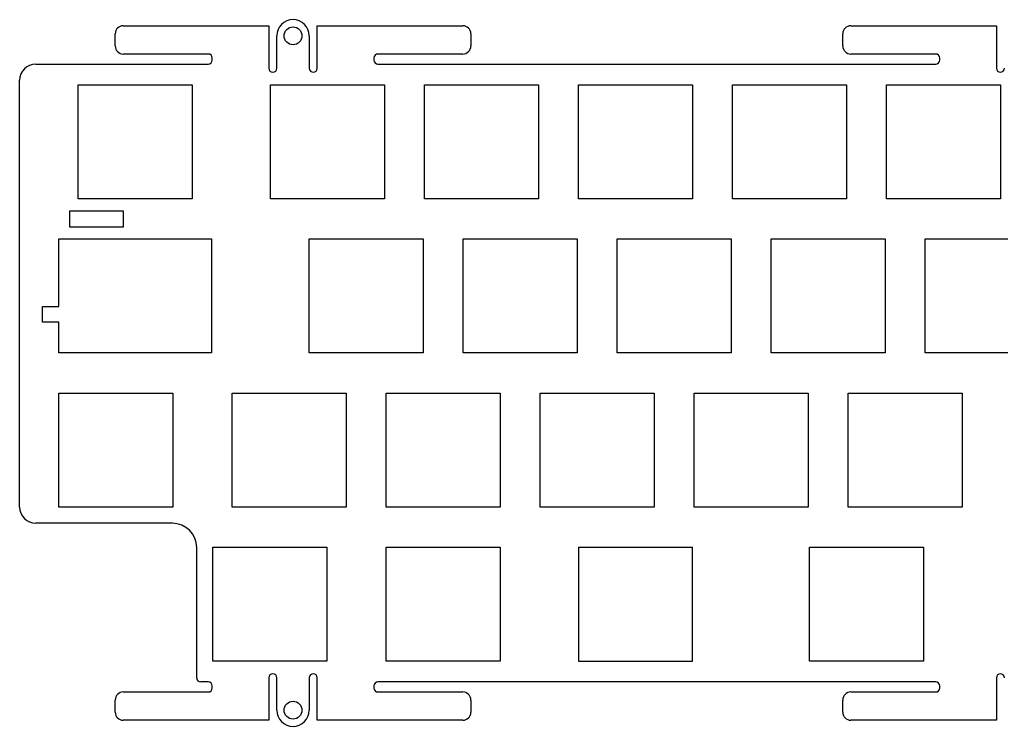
# Model space of a CAD drawing. Header units: millimetres. Extents: x 51 to 298, y -256 to -169.
# Drawn here: x 50.6 to 172, y -256.2 to -168.8 of the extents above; entities that cross this region are included whole.
import ezdxf

# ---------------------------------------------------------------- set-up
doc = ezdxf.new("R2010")
doc.units = ezdxf.units.MM
for name, color, linetype in [('Shape1820', 7, 'CONTINUOUS'), ('Shape1823', 7, 'CONTINUOUS'), ('Shape1862', 7, 'CONTINUOUS'), ('Shape1863', 7, 'CONTINUOUS'), ('Shape1864', 7, 'CONTINUOUS'), ('Shape1865', 7, 'CONTINUOUS'), ('Shape1866', 7, 'CONTINUOUS'), ('Shape1867', 7, 'CONTINUOUS'), ('Shape1868', 7, 'CONTINUOUS'), ('Shape1869', 7, 'CONTINUOUS'), ('Shape1870', 7, 'CONTINUOUS'), ('Shape1871', 7, 'CONTINUOUS'), ('Shape1872', 7, 'CONTINUOUS'), ('Shape1873', 7, 'CONTINUOUS'), ('Shape1874', 7, 'CONTINUOUS'), ('Shape1875', 7, 'CONTINUOUS'), ('Shape1876', 7, 'CONTINUOUS'), ('Shape1877', 7, 'CONTINUOUS'), ('Shape1878', 7, 'CONTINUOUS'), ('Shape1879', 7, 'CONTINUOUS'), ('Shape1880', 7, 'CONTINUOUS'), ('Shape1881', 7, 'CONTINUOUS'), ('Shape1882', 7, 'CONTINUOUS'), ('Shape1883', 7, 'CONTINUOUS'), ('Shape1884', 7, 'CONTINUOUS'), ('Shape1885', 7, 'CONTINUOUS'), ('Shape1886', 7, 'CONTINUOUS'), ('Shape1887', 7, 'CONTINUOUS'), ('Shape1888', 7, 'CONTINUOUS'), ('Shape1889', 7, 'CONTINUOUS'), ('Shape1890', 7, 'CONTINUOUS'), ('Shape1891', 7, 'CONTINUOUS'), ('Shape1892', 7, 'CONTINUOUS'), ('Shape1893', 7, 'CONTINUOUS'), ('Shape1894', 7, 'CONTINUOUS'), ('Shape1895', 7, 'CONTINUOUS'), ('Shape1896', 7, 'CONTINUOUS'), ('Shape1897', 7, 'CONTINUOUS'), ('Shape1898', 7, 'CONTINUOUS'), ('Shape1899', 7, 'CONTINUOUS'), ('Shape1900', 7, 'CONTINUOUS'), ('Shape1901', 7, 'CONTINUOUS'), ('Shape1902', 7, 'CONTINUOUS'), ('Shape1903', 7, 'CONTINUOUS'), ('Shape1904', 7, 'CONTINUOUS'), ('Shape1905', 7, 'CONTINUOUS'), ('Shape1906', 7, 'CONTINUOUS'), ('Shape1907', 7, 'CONTINUOUS'), ('Shape1908', 7, 'CONTINUOUS'), ('Shape1909', 7, 'CONTINUOUS'), ('Shape1910', 7, 'CONTINUOUS'), ('Shape1911', 7, 'CONTINUOUS'), ('Shape1912', 7, 'CONTINUOUS'), ('Shape1913', 7, 'CONTINUOUS'), ('Shape1914', 7, 'CONTINUOUS'), ('Shape1915', 7, 'CONTINUOUS'), ('Shape1916', 7, 'CONTINUOUS'), ('Shape1917', 7, 'CONTINUOUS'), ('Shape1918', 7, 'CONTINUOUS'), ('Shape1919', 7, 'CONTINUOUS'), ('Shape1920', 7, 'CONTINUOUS'), ('Shape1921', 7, 'CONTINUOUS'), ('Shape1922', 7, 'CONTINUOUS'), ('Shape1923', 7, 'CONTINUOUS'), ('Shape1924', 7, 'CONTINUOUS'), ('Shape1925', 7, 'CONTINUOUS'), ('Shape1926', 7, 'CONTINUOUS'), ('Shape1927', 7, 'CONTINUOUS'), ('Shape1928', 7, 'CONTINUOUS'), ('Shape1929', 7, 'CONTINUOUS'), ('Shape1930', 7, 'CONTINUOUS'), ('Shape1931', 7, 'CONTINUOUS'), ('Shape1932', 7, 'CONTINUOUS'), ('Shape1933', 7, 'CONTINUOUS'), ('Shape1934', 7, 'CONTINUOUS'), ('Shape1935', 7, 'CONTINUOUS'), ('Shape1936', 7, 'CONTINUOUS'), ('Shape1937', 7, 'CONTINUOUS'), ('Shape1938', 7, 'CONTINUOUS'), ('Shape1984', 7, 'CONTINUOUS'), ('Shape1985', 7, 'CONTINUOUS'), ('Shape1986', 7, 'CONTINUOUS'), ('Shape1987', 7, 'CONTINUOUS'), ('Shape1991', 7, 'CONTINUOUS'), ('Shape1992', 7, 'CONTINUOUS'), ('Shape1993', 7, 'CONTINUOUS'), ('Shape2002', 7, 'CONTINUOUS'), ('Shape2003', 7, 'CONTINUOUS'), ('Shape2004', 7, 'CONTINUOUS'), ('Shape2005', 7, 'CONTINUOUS'), ('Shape2006', 7, 'CONTINUOUS'), ('Shape2007', 7, 'CONTINUOUS'), ('Shape2008', 7, 'CONTINUOUS'), ('Shape2009', 7, 'CONTINUOUS'), ('Shape2010', 7, 'CONTINUOUS'), ('Shape2011', 7, 'CONTINUOUS'), ('Shape2012', 7, 'CONTINUOUS'), ('Shape2013', 7, 'CONTINUOUS'), ('Shape2014', 7, 'CONTINUOUS'), ('Shape2015', 7, 'CONTINUOUS'), ('Shape2016', 7, 'CONTINUOUS'), ('Shape2017', 7, 'CONTINUOUS'), ('Shape2058', 7, 'CONTINUOUS'), ('Shape2280', 7, 'CONTINUOUS'), ('Shape2281', 7, 'CONTINUOUS'), ('Shape2282', 7, 'CONTINUOUS'), ('Shape2283', 7, 'CONTINUOUS'), ('Shape2284', 7, 'CONTINUOUS'), ('Shape2285', 7, 'CONTINUOUS'), ('Shape2286', 7, 'CONTINUOUS'), ('Shape2287', 7, 'CONTINUOUS'), ('Shape2288', 7, 'CONTINUOUS'), ('Shape2289', 7, 'CONTINUOUS'), ('Shape2290', 7, 'CONTINUOUS'), ('Shape2291', 7, 'CONTINUOUS'), ('Shape2316', 7, 'CONTINUOUS'), ('Shape2317', 7, 'CONTINUOUS'), ('Shape2318', 7, 'CONTINUOUS'), ('Shape2319', 7, 'CONTINUOUS'), ('Shape2320', 7, 'CONTINUOUS'), ('Shape2321', 7, 'CONTINUOUS'), ('Shape2322', 7, 'CONTINUOUS'), ('Shape2323', 7, 'CONTINUOUS'), ('Shape2324', 7, 'CONTINUOUS'), ('Shape2325', 7, 'CONTINUOUS'), ('Shape2326', 7, 'CONTINUOUS'), ('Shape2327', 7, 'CONTINUOUS'), ('Shape2328', 7, 'CONTINUOUS'), ('Shape2329', 7, 'CONTINUOUS'), ('Shape2330', 7, 'CONTINUOUS'), ('Shape2331', 7, 'CONTINUOUS'), ('Shape2352', 7, 'CONTINUOUS'), ('Shape2353', 7, 'CONTINUOUS'), ('Shape2354', 7, 'CONTINUOUS'), ('Shape2355', 7, 'CONTINUOUS'), ('Shape2356', 7, 'CONTINUOUS'), ('Shape2357', 7, 'CONTINUOUS'), ('Shape2358', 7, 'CONTINUOUS'), ('Shape2359', 7, 'CONTINUOUS'), ('Shape2360', 7, 'CONTINUOUS'), ('Shape2361', 7, 'CONTINUOUS'), ('Shape2362', 7, 'CONTINUOUS'), ('Shape2363', 7, 'CONTINUOUS'), ('Shape2364', 7, 'CONTINUOUS'), ('Shape2365', 7, 'CONTINUOUS'), ('Shape2366', 7, 'CONTINUOUS'), ('Shape2367', 7, 'CONTINUOUS'), ('Shape2368', 7, 'CONTINUOUS'), ('Shape2369', 7, 'CONTINUOUS'), ('Shape2370', 7, 'CONTINUOUS'), ('Shape2371', 7, 'CONTINUOUS'), ('Shape2372', 7, 'CONTINUOUS'), ('Shape2373', 7, 'CONTINUOUS'), ('Shape2374', 7, 'CONTINUOUS'), ('Shape2375', 7, 'CONTINUOUS'), ('Shape2376', 7, 'CONTINUOUS'), ('Shape2377', 7, 'CONTINUOUS'), ('Shape2378', 7, 'CONTINUOUS'), ('Shape2379', 7, 'CONTINUOUS'), ('Shape2380', 7, 'CONTINUOUS'), ('Shape2381', 7, 'CONTINUOUS'), ('Shape2382', 7, 'CONTINUOUS'), ('Shape2383', 7, 'CONTINUOUS'), ('Shape2384', 7, 'CONTINUOUS'), ('Shape2386', 7, 'CONTINUOUS'), ('Shape2387', 7, 'CONTINUOUS'), ('Shape2452', 7, 'CONTINUOUS'), ('Shape2453', 7, 'CONTINUOUS'), ('Shape2454', 7, 'CONTINUOUS'), ('Shape2455', 7, 'CONTINUOUS'), ('Shape2456', 7, 'CONTINUOUS'), ('Shape2457', 7, 'CONTINUOUS'), ('Shape2458', 7, 'CONTINUOUS'), ('Shape2459', 7, 'CONTINUOUS')]:
    doc.layers.add(name, color=color, linetype=linetype)

msp = doc.modelspace()

# ---------------------------------------------------------------- linework, layer by layer
at = {"layer": 'Shape1820'}
msp.add_circle((84.415, -170.807), 1.1, dxfattribs=at)
at = {"layer": 'Shape1823'}
msp.add_circle((84.415, -254.205), 1.1, dxfattribs=at)
at = {"layer": 'Shape1862'}
msp.add_arc((171.915, -250.206), 0.5, 0, 180, dxfattribs=at)
at = {"layer": 'Shape1863'}
msp.add_line((171.415, -250.206), (171.415, -255.455), dxfattribs=at)
at = {"layer": 'Shape1864'}
msp.add_line((171.415, -255.455), (153.415, -255.455), dxfattribs=at)
at = {"layer": 'Shape1865'}
msp.add_arc((153.415, -254.455), 1, 180, -90, dxfattribs=at)
at = {"layer": 'Shape1866'}
msp.add_line((152.415, -254.455), (152.415, -252.955), dxfattribs=at)
at = {"layer": 'Shape1867'}
msp.add_arc((153.415, -252.955), 1, 90, 180, dxfattribs=at)
at = {"layer": 'Shape1868'}
msp.add_line((153.415, -251.955), (163.915, -251.955), dxfattribs=at)
at = {"layer": 'Shape1869'}
msp.add_arc((163.915, -251.455), 0.5, -90, 0, dxfattribs=at)
at = {"layer": 'Shape1870'}
msp.add_line((164.415, -251.455), (164.415, -251.206), dxfattribs=at)
at = {"layer": 'Shape1871'}
msp.add_arc((163.915, -251.206), 0.5, 0, 90, dxfattribs=at)
at = {"layer": 'Shape1872'}
msp.add_line((163.915, -250.706), (94.915, -250.706), dxfattribs=at)
at = {"layer": 'Shape1873'}
msp.add_arc((94.915, -251.206), 0.5, 90, 180, dxfattribs=at)
at = {"layer": 'Shape1874'}
msp.add_line((94.415, -251.206), (94.415, -251.455), dxfattribs=at)
at = {"layer": 'Shape1875'}
msp.add_arc((94.915, -251.455), 0.5, 180, -90, dxfattribs=at)
at = {"layer": 'Shape1876'}
msp.add_line((94.915, -251.955), (105.415, -251.955), dxfattribs=at)
at = {"layer": 'Shape1877'}
msp.add_arc((105.415, -252.955), 1, 0, 90, dxfattribs=at)
at = {"layer": 'Shape1878'}
msp.add_line((106.415, -252.955), (106.415, -254.455), dxfattribs=at)
at = {"layer": 'Shape1879'}
msp.add_arc((105.415, -254.455), 1, -90, 0, dxfattribs=at)
at = {"layer": 'Shape1880'}
msp.add_line((105.415, -255.455), (87.415, -255.455), dxfattribs=at)
at = {"layer": 'Shape1881'}
msp.add_line((87.415, -255.455), (87.415, -250.206), dxfattribs=at)
at = {"layer": 'Shape1882'}
msp.add_arc((86.915, -250.206), 0.5, 0, 180, dxfattribs=at)
at = {"layer": 'Shape1883'}
msp.add_line((86.415, -250.206), (86.415, -254.205), dxfattribs=at)
at = {"layer": 'Shape1884'}
msp.add_arc((84.415, -254.205), 2, 180, 0, dxfattribs=at)
at = {"layer": 'Shape1885'}
msp.add_line((82.415, -254.205), (82.415, -250.206), dxfattribs=at)
at = {"layer": 'Shape1886'}
msp.add_arc((81.915, -250.206), 0.5, 0, 180, dxfattribs=at)
at = {"layer": 'Shape1887'}
msp.add_line((81.415, -250.206), (81.415, -255.455), dxfattribs=at)
at = {"layer": 'Shape1888'}
msp.add_line((81.415, -255.455), (63.415, -255.455), dxfattribs=at)
at = {"layer": 'Shape1889'}
msp.add_arc((63.415, -254.455), 1, 180, -90, dxfattribs=at)
at = {"layer": 'Shape1890'}
msp.add_line((62.415, -254.455), (62.415, -252.955), dxfattribs=at)
at = {"layer": 'Shape1891'}
msp.add_arc((63.415, -252.955), 1, 90, 180, dxfattribs=at)
at = {"layer": 'Shape1892'}
msp.add_line((63.415, -251.955), (73.915, -251.955), dxfattribs=at)
at = {"layer": 'Shape1893'}
msp.add_arc((73.915, -251.455), 0.5, -90, 0, dxfattribs=at)
at = {"layer": 'Shape1894'}
msp.add_line((74.415, -251.455), (74.415, -251.206), dxfattribs=at)
at = {"layer": 'Shape1895'}
msp.add_arc((73.915, -251.206), 0.5, 0, 90, dxfattribs=at)
at = {"layer": 'Shape1896'}
msp.add_line((73.915, -250.706), (72.995, -250.706), dxfattribs=at)
at = {"layer": 'Shape1897'}
msp.add_arc((72.995, -250.206), 0.5, 180, -90, dxfattribs=at)
at = {"layer": 'Shape1898'}
msp.add_line((72.495, -250.206), (72.495, -234.081), dxfattribs=at)
at = {"layer": 'Shape1899'}
msp.add_arc((69.495, -234.081), 3, 0, 90, dxfattribs=at)
at = {"layer": 'Shape1900'}
msp.add_line((69.495, -231.081), (52.595, -231.081), dxfattribs=at)
at = {"layer": 'Shape1901'}
msp.add_arc((52.595, -229.081), 2, 180, -90, dxfattribs=at)
at = {"layer": 'Shape1902'}
msp.add_line((50.595, -229.081), (50.595, -176.306), dxfattribs=at)
at = {"layer": 'Shape1903'}
msp.add_arc((52.595, -176.306), 2, 90, 180, dxfattribs=at)
at = {"layer": 'Shape1904'}
msp.add_line((52.595, -174.306), (73.915, -174.306), dxfattribs=at)
at = {"layer": 'Shape1905'}
msp.add_arc((73.915, -173.806), 0.5, -90, 0, dxfattribs=at)
at = {"layer": 'Shape1906'}
msp.add_line((74.415, -173.806), (74.415, -173.557), dxfattribs=at)
at = {"layer": 'Shape1907'}
msp.add_arc((73.915, -173.557), 0.5, 0, 90, dxfattribs=at)
at = {"layer": 'Shape1908'}
msp.add_line((73.915, -173.057), (63.415, -173.057), dxfattribs=at)
at = {"layer": 'Shape1909'}
msp.add_arc((63.415, -172.057), 1, 180, -90, dxfattribs=at)
at = {"layer": 'Shape1910'}
msp.add_line((62.415, -172.057), (62.415, -170.557), dxfattribs=at)
at = {"layer": 'Shape1911'}
msp.add_arc((63.415, -170.557), 1, 90, 180, dxfattribs=at)
at = {"layer": 'Shape1912'}
msp.add_line((63.415, -169.557), (81.415, -169.557), dxfattribs=at)
at = {"layer": 'Shape1913'}
msp.add_line((81.415, -169.557), (81.415, -174.807), dxfattribs=at)
at = {"layer": 'Shape1914'}
msp.add_arc((81.915, -174.807), 0.5, 180, 0, dxfattribs=at)
at = {"layer": 'Shape1915'}
msp.add_line((82.415, -174.807), (82.415, -170.807), dxfattribs=at)
at = {"layer": 'Shape1916'}
msp.add_arc((84.415, -170.807), 2, 0, 180, dxfattribs=at)
at = {"layer": 'Shape1917'}
msp.add_line((86.415, -170.807), (86.415, -174.807), dxfattribs=at)
at = {"layer": 'Shape1918'}
msp.add_arc((86.915, -174.807), 0.5, 180, 0, dxfattribs=at)
at = {"layer": 'Shape1919'}
msp.add_line((87.415, -174.807), (87.415, -169.557), dxfattribs=at)
at = {"layer": 'Shape1920'}
msp.add_line((87.415, -169.557), (105.415, -169.557), dxfattribs=at)
at = {"layer": 'Shape1921'}
msp.add_arc((105.415, -170.557), 1, 0, 90, dxfattribs=at)
at = {"layer": 'Shape1922'}
msp.add_line((106.415, -170.557), (106.415, -172.057), dxfattribs=at)
at = {"layer": 'Shape1923'}
msp.add_arc((105.415, -172.057), 1, -90, 0, dxfattribs=at)
at = {"layer": 'Shape1924'}
msp.add_line((105.415, -173.057), (94.915, -173.057), dxfattribs=at)
at = {"layer": 'Shape1925'}
msp.add_arc((94.915, -173.557), 0.5, 90, 180, dxfattribs=at)
at = {"layer": 'Shape1926'}
msp.add_line((94.415, -173.557), (94.415, -173.806), dxfattribs=at)
at = {"layer": 'Shape1927'}
msp.add_arc((94.915, -173.806), 0.5, 180, -90, dxfattribs=at)
at = {"layer": 'Shape1928'}
msp.add_line((94.915, -174.306), (163.915, -174.306), dxfattribs=at)
at = {"layer": 'Shape1929'}
msp.add_arc((163.915, -173.806), 0.5, -90, 0, dxfattribs=at)
at = {"layer": 'Shape1930'}
msp.add_line((164.415, -173.806), (164.415, -173.557), dxfattribs=at)
at = {"layer": 'Shape1931'}
msp.add_arc((163.915, -173.557), 0.5, 0, 90, dxfattribs=at)
at = {"layer": 'Shape1932'}
msp.add_line((163.915, -173.057), (153.415, -173.057), dxfattribs=at)
at = {"layer": 'Shape1933'}
msp.add_arc((153.415, -172.057), 1, 180, -90, dxfattribs=at)
at = {"layer": 'Shape1934'}
msp.add_line((152.415, -172.057), (152.415, -170.557), dxfattribs=at)
at = {"layer": 'Shape1935'}
msp.add_arc((153.415, -170.557), 1, 90, 180, dxfattribs=at)
at = {"layer": 'Shape1936'}
msp.add_line((153.415, -169.557), (171.415, -169.557), dxfattribs=at)
at = {"layer": 'Shape1937'}
msp.add_line((171.415, -169.557), (171.415, -174.807), dxfattribs=at)
at = {"layer": 'Shape1938'}
msp.add_arc((171.915, -174.807), 0.5, 180, 0, dxfattribs=at)
at = {"layer": 'Shape1984'}
msp.add_line((63.405, -192.456), (63.405, -194.456), dxfattribs=at)
at = {"layer": 'Shape1985'}
msp.add_line((63.405, -194.456), (56.825, -194.456), dxfattribs=at)
at = {"layer": 'Shape1986'}
msp.add_line((56.825, -194.456), (56.825, -192.456), dxfattribs=at)
at = {"layer": 'Shape1987'}
msp.add_line((56.825, -192.456), (63.405, -192.456), dxfattribs=at)
at = {"layer": 'Shape1991'}
msp.add_line((119.745, -234.031), (119.745, -248.131), dxfattribs=at)
at = {"layer": 'Shape1992'}
msp.add_line((119.745, -248.131), (133.845, -248.131), dxfattribs=at)
at = {"layer": 'Shape1993'}
msp.add_line((133.845, -248.131), (133.845, -234.031), dxfattribs=at)
at = {"layer": 'Shape2002'}
msp.add_line((95.925, -248.131), (95.925, -234.031), dxfattribs=at)
at = {"layer": 'Shape2003'}
msp.add_line((95.925, -234.031), (110.025, -234.031), dxfattribs=at)
at = {"layer": 'Shape2004'}
msp.add_line((110.025, -234.031), (110.025, -248.131), dxfattribs=at)
at = {"layer": 'Shape2005'}
msp.add_line((110.025, -248.131), (95.925, -248.131), dxfattribs=at)
at = {"layer": 'Shape2006'}
msp.add_line((74.495, -234.031), (88.595, -234.031), dxfattribs=at)
at = {"layer": 'Shape2007'}
msp.add_line((88.595, -234.031), (88.595, -248.131), dxfattribs=at)
at = {"layer": 'Shape2008'}
msp.add_line((88.595, -248.131), (74.495, -248.131), dxfattribs=at)
at = {"layer": 'Shape2009'}
msp.add_line((74.495, -248.131), (74.495, -234.031), dxfattribs=at)
at = {"layer": 'Shape2010'}
msp.add_line((57.825, -176.881), (71.925, -176.881), dxfattribs=at)
at = {"layer": 'Shape2011'}
msp.add_line((71.925, -176.881), (71.925, -190.981), dxfattribs=at)
at = {"layer": 'Shape2012'}
msp.add_line((71.925, -190.981), (57.825, -190.981), dxfattribs=at)
at = {"layer": 'Shape2013'}
msp.add_line((57.825, -190.981), (57.825, -176.881), dxfattribs=at)
at = {"layer": 'Shape2014'}
msp.add_line((148.315, -234.031), (162.415, -234.031), dxfattribs=at)
at = {"layer": 'Shape2015'}
msp.add_line((162.415, -234.031), (162.415, -248.131), dxfattribs=at)
at = {"layer": 'Shape2016'}
msp.add_line((162.415, -248.131), (148.315, -248.131), dxfattribs=at)
at = {"layer": 'Shape2017'}
msp.add_line((148.315, -248.131), (148.315, -234.031), dxfattribs=at)
at = {"layer": 'Shape2058'}
msp.add_line((119.745, -234.031), (133.845, -234.031), dxfattribs=at)
at = {"layer": 'Shape2280'}
msp.add_line((55.445, -195.931), (74.315, -195.931), dxfattribs=at)
at = {"layer": 'Shape2281'}
msp.add_line((74.315, -195.931), (74.315, -210.031), dxfattribs=at)
at = {"layer": 'Shape2282'}
msp.add_line((74.315, -210.031), (55.445, -210.031), dxfattribs=at)
at = {"layer": 'Shape2283'}
msp.add_line((55.445, -210.031), (55.445, -206.2), dxfattribs=at)
at = {"layer": 'Shape2284'}
msp.add_line((55.445, -206.2), (53.415, -206.2), dxfattribs=at)
at = {"layer": 'Shape2285'}
msp.add_line((53.415, -206.2), (53.415, -204.3), dxfattribs=at)
at = {"layer": 'Shape2286'}
msp.add_line((53.415, -204.3), (55.445, -204.3), dxfattribs=at)
at = {"layer": 'Shape2287'}
msp.add_line((55.445, -204.3), (55.445, -195.931), dxfattribs=at)
at = {"layer": 'Shape2288'}
msp.add_line((119.745, -190.981), (119.745, -176.881), dxfattribs=at)
at = {"layer": 'Shape2289'}
msp.add_line((119.745, -176.881), (133.845, -176.881), dxfattribs=at)
at = {"layer": 'Shape2290'}
msp.add_line((133.845, -176.881), (133.845, -190.981), dxfattribs=at)
at = {"layer": 'Shape2291'}
msp.add_line((133.845, -190.981), (119.745, -190.981), dxfattribs=at)
at = {"layer": 'Shape2316'}
msp.add_line((153.075, -229.081), (153.075, -214.981), dxfattribs=at)
at = {"layer": 'Shape2317'}
msp.add_line((153.075, -214.981), (167.175, -214.981), dxfattribs=at)
at = {"layer": 'Shape2318'}
msp.add_line((167.175, -214.981), (167.175, -229.081), dxfattribs=at)
at = {"layer": 'Shape2319'}
msp.add_line((167.175, -229.081), (153.075, -229.081), dxfattribs=at)
at = {"layer": 'Shape2320'}
msp.add_line((134.025, -229.081), (134.025, -214.981), dxfattribs=at)
at = {"layer": 'Shape2321'}
msp.add_line((134.025, -214.981), (148.125, -214.981), dxfattribs=at)
at = {"layer": 'Shape2322'}
msp.add_line((148.125, -214.981), (148.125, -229.081), dxfattribs=at)
at = {"layer": 'Shape2323'}
msp.add_line((148.125, -229.081), (134.025, -229.081), dxfattribs=at)
at = {"layer": 'Shape2324'}
msp.add_line((114.975, -229.081), (114.975, -214.981), dxfattribs=at)
at = {"layer": 'Shape2325'}
msp.add_line((114.975, -214.981), (129.075, -214.981), dxfattribs=at)
at = {"layer": 'Shape2326'}
msp.add_line((129.075, -214.981), (129.075, -229.081), dxfattribs=at)
at = {"layer": 'Shape2327'}
msp.add_line((129.075, -229.081), (114.975, -229.081), dxfattribs=at)
at = {"layer": 'Shape2328'}
msp.add_line((95.925, -229.081), (95.925, -214.981), dxfattribs=at)
at = {"layer": 'Shape2329'}
msp.add_line((95.925, -214.981), (110.025, -214.981), dxfattribs=at)
at = {"layer": 'Shape2330'}
msp.add_line((110.025, -214.981), (110.025, -229.081), dxfattribs=at)
at = {"layer": 'Shape2331'}
msp.add_line((110.025, -229.081), (95.925, -229.081), dxfattribs=at)
at = {"layer": 'Shape2352'}
msp.add_line((157.845, -190.981), (157.845, -176.881), dxfattribs=at)
at = {"layer": 'Shape2353'}
msp.add_line((157.845, -176.881), (171.945, -176.881), dxfattribs=at)
at = {"layer": 'Shape2354'}
msp.add_line((171.945, -176.881), (171.945, -190.981), dxfattribs=at)
at = {"layer": 'Shape2355'}
msp.add_line((171.945, -190.981), (157.845, -190.981), dxfattribs=at)
at = {"layer": 'Shape2356'}
msp.add_line((138.795, -190.981), (138.795, -176.881), dxfattribs=at)
at = {"layer": 'Shape2357'}
msp.add_line((138.795, -176.881), (152.895, -176.881), dxfattribs=at)
at = {"layer": 'Shape2358'}
msp.add_line((152.895, -176.881), (152.895, -190.981), dxfattribs=at)
at = {"layer": 'Shape2359'}
msp.add_line((152.895, -190.981), (138.795, -190.981), dxfattribs=at)
at = {"layer": 'Shape2360'}
msp.add_line((100.695, -190.981), (100.695, -176.881), dxfattribs=at)
at = {"layer": 'Shape2361'}
msp.add_line((100.695, -176.881), (114.795, -176.881), dxfattribs=at)
at = {"layer": 'Shape2362'}
msp.add_line((114.795, -176.881), (114.795, -190.981), dxfattribs=at)
at = {"layer": 'Shape2363'}
msp.add_line((114.795, -190.981), (100.695, -190.981), dxfattribs=at)
at = {"layer": 'Shape2364'}
msp.add_line((81.645, -190.981), (81.645, -176.881), dxfattribs=at)
at = {"layer": 'Shape2365'}
msp.add_line((81.645, -176.881), (95.745, -176.881), dxfattribs=at)
at = {"layer": 'Shape2366'}
msp.add_line((95.745, -176.881), (95.745, -190.981), dxfattribs=at)
at = {"layer": 'Shape2367'}
msp.add_line((95.745, -190.981), (81.645, -190.981), dxfattribs=at)
at = {"layer": 'Shape2368'}
msp.add_line((86.405, -195.931), (100.505, -195.931), dxfattribs=at)
at = {"layer": 'Shape2369'}
msp.add_line((100.505, -195.931), (100.505, -210.031), dxfattribs=at)
at = {"layer": 'Shape2370'}
msp.add_line((100.505, -210.031), (86.405, -210.031), dxfattribs=at)
at = {"layer": 'Shape2371'}
msp.add_line((86.405, -210.031), (86.405, -195.931), dxfattribs=at)
at = {"layer": 'Shape2372'}
msp.add_line((105.455, -195.931), (119.555, -195.931), dxfattribs=at)
at = {"layer": 'Shape2373'}
msp.add_line((119.555, -195.931), (119.555, -210.031), dxfattribs=at)
at = {"layer": 'Shape2374'}
msp.add_line((119.555, -210.031), (105.455, -210.031), dxfattribs=at)
at = {"layer": 'Shape2375'}
msp.add_line((105.455, -210.031), (105.455, -195.931), dxfattribs=at)
at = {"layer": 'Shape2376'}
msp.add_line((124.505, -195.931), (138.605, -195.931), dxfattribs=at)
at = {"layer": 'Shape2377'}
msp.add_line((138.605, -195.931), (138.605, -210.031), dxfattribs=at)
at = {"layer": 'Shape2378'}
msp.add_line((138.605, -210.031), (124.505, -210.031), dxfattribs=at)
at = {"layer": 'Shape2379'}
msp.add_line((124.505, -210.031), (124.505, -195.931), dxfattribs=at)
at = {"layer": 'Shape2380'}
msp.add_line((143.555, -210.031), (143.555, -195.931), dxfattribs=at)
at = {"layer": 'Shape2381'}
msp.add_line((143.555, -195.931), (157.655, -195.931), dxfattribs=at)
at = {"layer": 'Shape2382'}
msp.add_line((157.655, -195.931), (157.655, -210.031), dxfattribs=at)
at = {"layer": 'Shape2383'}
msp.add_line((157.655, -210.031), (143.555, -210.031), dxfattribs=at)
at = {"layer": 'Shape2384'}
msp.add_line((162.605, -195.931), (176.705, -195.931), dxfattribs=at)
at = {"layer": 'Shape2386'}
msp.add_line((176.705, -210.031), (162.605, -210.031), dxfattribs=at)
at = {"layer": 'Shape2387'}
msp.add_line((162.605, -210.031), (162.605, -195.931), dxfattribs=at)
at = {"layer": 'Shape2452'}
msp.add_line((76.875, -229.081), (76.875, -214.981), dxfattribs=at)
at = {"layer": 'Shape2453'}
msp.add_line((76.875, -214.981), (90.975, -214.981), dxfattribs=at)
at = {"layer": 'Shape2454'}
msp.add_line((90.975, -214.981), (90.975, -229.081), dxfattribs=at)
at = {"layer": 'Shape2455'}
msp.add_line((90.975, -229.081), (76.875, -229.081), dxfattribs=at)
at = {"layer": 'Shape2456'}
msp.add_line((55.445, -229.081), (55.445, -214.981), dxfattribs=at)
at = {"layer": 'Shape2457'}
msp.add_line((55.445, -214.981), (69.545, -214.981), dxfattribs=at)
at = {"layer": 'Shape2458'}
msp.add_line((69.545, -214.981), (69.545, -229.081), dxfattribs=at)
at = {"layer": 'Shape2459'}
msp.add_line((69.545, -229.081), (55.445, -229.081), dxfattribs=at)

doc.saveas('drawing.dxf')
